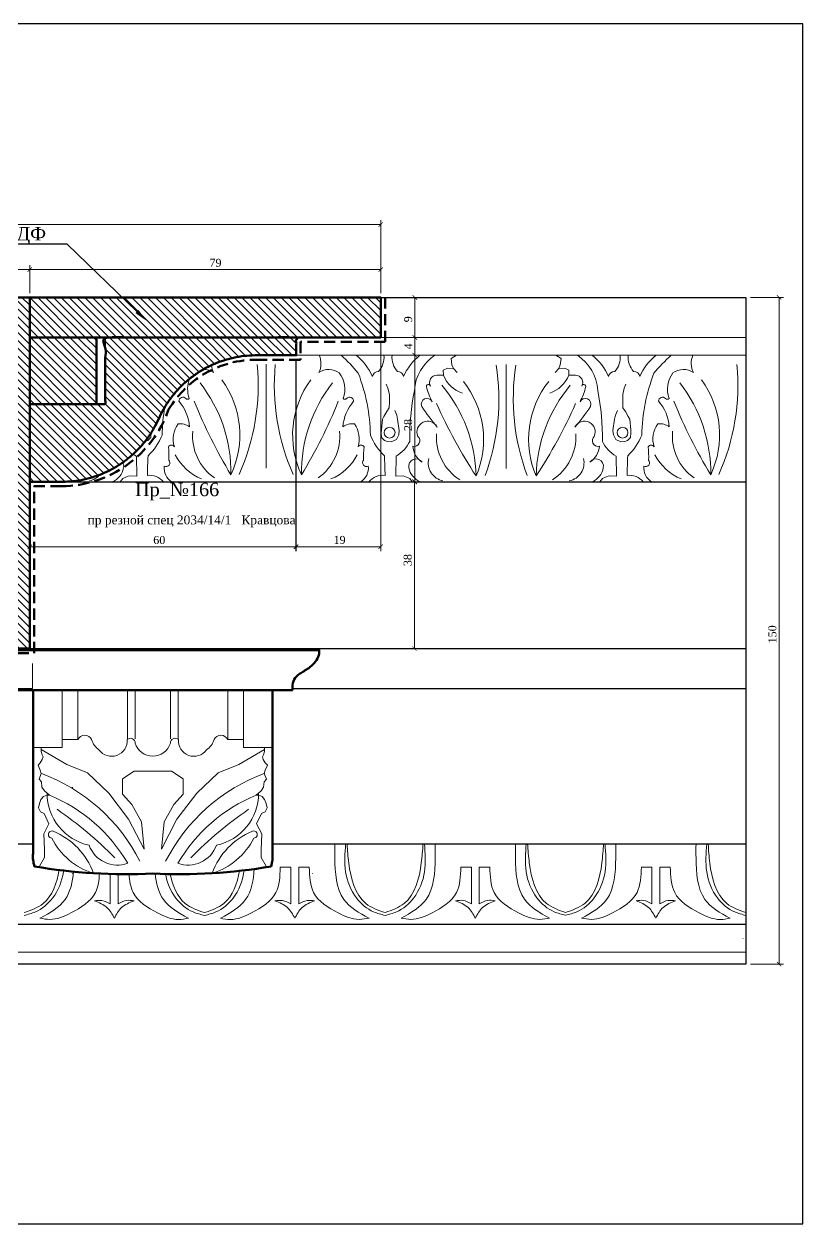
# Model space of a CAD drawing. Header units: millimetres. Extents: x 308831 to 309236, y -98733 to -98463.
# Drawn here: x 309061.1 to 309236.4, y -98733.2 to -98463.2 of the extents above; entities that cross this region are included whole.
import ezdxf
from ezdxf import colors
from ezdxf.entities.mleader import LeaderData, LeaderLine
from ezdxf.math import Vec2, Vec3

# ---------------------------------------------------------------- set-up
doc = ezdxf.new("R2010")
doc.units = ezdxf.units.MM
doc.header["$MEASUREMENT"] = 0
doc.linetypes.add('HIDDEN', pattern=[0.375, 0.25, -0.125])
doc.layers.add('Outside panel', color=7, linetype='Continuous', lineweight=18, true_color=0x7f5e57)
doc.layers.add('линия 50', color=1, linetype='Continuous', lineweight=140)
doc.layers.add('размеры в модели', color=7, linetype='Continuous')
doc.styles.add('ELECT', font='times.ttf')
doc.styles.get("Standard").update_dxf_attribs({"font": 'times.ttf'})
doc.dimstyles.new('M_1', dxfattribs={"dimtxt": 1.8, "dimasz": 1, "dimexe": 1, "dimexo": 1, "dimgap": 0.6, "dimtad": 1, "dimdec": 0, "dimdsep": 46, "dimtxsty": 'Standard', "dimblk": 'ARCHTICK', "dimcen": -5, "dimclrd": 7, "dimclre": 7, "dimclrt": 7, "dimadec": 0, "dimazin": 0, "dimtfac": 1, "dimtdec": 0, "dimtmove": 0, "dimatfit": 3, "dimfxl": 1, "dimtolj": 1, "dimtzin": 0, "dimlwd": 5, "dimlwe": 5, "dimarcsym": 0})
pattern_1 = [(135, (-343.907, -7462.3926), (-0.8838834765, -0.8838834765), [])]

# ---------------------------------------------------------------- blocks, each defined once
blk = doc.blocks.new('_ArchTick')
at = {"color": 0, "linetype": 'ByBlock', "const_width": 0.15}
blk.add_lwpolyline([(-0.5, -0.5), (0.5, 0.5)], dxfattribs=at)
blk = doc.blocks.new('*D45')
at = {"layer": 'Defpoints', "color": 0, "ltscale": 1000, "transparency": 16777216}
for p in [(309141.36, -98508.29), (308858.36, -98524.71), (309141.36, -98524.71)]:
    blk.add_point(p, dxfattribs=at)
at = {"layer": 'размеры в модели', "color": 7, "lineweight": 5, "ltscale": 1000, "transparency": 16777216}
for p, q in [((308858.36, -98523.71), (308858.36, -98507.29)), ((308858.36, -98508.29), (309141.36, -98508.29)), ((309141.36, -98523.71), (309141.36, -98507.29))]:
    blk.add_line(p, q, dxfattribs=at)
at = {"layer": 'размеры в модели', "color": 7, "lineweight": 5, "ltscale": 1000, "transparency": 16777216, "rotation": 180}
blk.add_blockref('_ArchTick', (308858.36, -98508.29), dxfattribs=at)
at = {"layer": 'размеры в модели', "color": 7, "lineweight": 5, "ltscale": 1000, "transparency": 16777216}
blk.add_blockref('_ArchTick', (309141.36, -98508.29), dxfattribs=at)
at = {"layer": 'размеры в модели', "color": 7, "ltscale": 1000, "transparency": 16777216, "insert": (308994.54, -98506.77), "char_height": 1.8, "attachment_point": 5}
blk.add_mtext('\\A1;283', dxfattribs=at)
blk = doc.blocks.new('*D44')
at = {"color": 7, "lineweight": 5, "ltscale": 1000, "transparency": 16777216}
for p, q in [((309224.58, -98524.69), (309232.04, -98524.69)), ((309231.04, -98524.69), (309231.04, -98674.7)), ((309224.58, -98674.7), (309232.04, -98674.7))]:
    blk.add_line(p, q, dxfattribs=at)
at = {"layer": 'Defpoints', "color": 0, "ltscale": 1000, "transparency": 16777216}
for p in [(309223.58, -98524.69), (309223.58, -98674.7), (309231.04, -98674.7)]:
    blk.add_point(p, dxfattribs=at)
at = {"color": 7, "lineweight": 5, "ltscale": 1000, "transparency": 16777216}
for p, rotation in [((309231.04, -98524.69), 90), ((309231.04, -98674.7), 270)]:
    blk.add_blockref('_ArchTick', p, dxfattribs=dict(at, rotation=rotation))
at = {"color": 7, "ltscale": 1000, "transparency": 16777216, "insert": (309229.52, -98600.51), "char_height": 1.8, "attachment_point": 5, "rotation": 90}
blk.add_mtext('\\A1;150', dxfattribs=at)
blk = doc.blocks.new('*D40')
at = {"layer": 'Defpoints', "color": 0, "ltscale": 1000, "transparency": 16777216}
for p in [(309122.36, -98537.7), (309062.36, -98566.18), (309122.36, -98580.82)]:
    blk.add_point(p, dxfattribs=at)
at = {"layer": 'размеры в модели', "color": 7, "lineweight": 5, "ltscale": 1000, "transparency": 16777216}
for p, q in [((309122.36, -98538.7), (309122.36, -98581.82)), ((309062.36, -98567.18), (309062.36, -98581.82)), ((309062.36, -98580.82), (309122.36, -98580.82))]:
    blk.add_line(p, q, dxfattribs=at)
at = {"layer": 'размеры в модели', "color": 7, "lineweight": 5, "ltscale": 1000, "transparency": 16777216, "rotation": 180}
blk.add_blockref('_ArchTick', (309062.36, -98580.82), dxfattribs=at)
at = {"layer": 'размеры в модели', "color": 7, "lineweight": 5, "ltscale": 1000, "transparency": 16777216}
blk.add_blockref('_ArchTick', (309122.36, -98580.82), dxfattribs=at)
at = {"layer": 'размеры в модели', "color": 7, "ltscale": 1000, "transparency": 16777216, "insert": (309091.52, -98579.3), "char_height": 1.8, "attachment_point": 5}
blk.add_mtext('\\A1;60', dxfattribs=at)
blk = doc.blocks.new('*D39')
at = {"layer": 'Defpoints', "color": 0, "ltscale": 1000, "transparency": 16777216}
for p in [(309141.36, -98533.71), (309122.25, -98537.71), (309141.36, -98580.79)]:
    blk.add_point(p, dxfattribs=at)
at = {"layer": 'размеры в модели', "color": 7, "lineweight": 5, "ltscale": 1000, "transparency": 16777216}
for p, q in [((309141.36, -98534.71), (309141.36, -98581.79)), ((309122.25, -98538.71), (309122.25, -98581.79)), ((309122.25, -98580.79), (309141.36, -98580.79))]:
    blk.add_line(p, q, dxfattribs=at)
at = {"layer": 'размеры в модели', "color": 7, "lineweight": 5, "ltscale": 1000, "transparency": 16777216, "rotation": 180}
blk.add_blockref('_ArchTick', (309122.25, -98580.79), dxfattribs=at)
at = {"layer": 'размеры в модели', "color": 7, "lineweight": 5, "ltscale": 1000, "transparency": 16777216}
blk.add_blockref('_ArchTick', (309141.36, -98580.79), dxfattribs=at)
at = {"layer": 'размеры в модели', "color": 7, "ltscale": 1000, "transparency": 16777216, "insert": (309132.09, -98579.27), "char_height": 1.8, "attachment_point": 5}
blk.add_mtext('\\A1;19', dxfattribs=at)
blk = doc.blocks.new('*D38')
at = {"layer": 'Defpoints', "color": 0, "ltscale": 1000, "transparency": 16777216}
for p in [(309062.37, -98566.19), (309148.95, -98566.19), (309062.36, -98603.71)]:
    blk.add_point(p, dxfattribs=at)
at = {"layer": 'размеры в модели', "color": 7, "lineweight": 5, "ltscale": 1000, "transparency": 16777216}
for p, q in [((309063.37, -98566.19), (309149.95, -98566.19)), ((309148.95, -98603.71), (309148.95, -98566.19)), ((309063.36, -98603.71), (309149.95, -98603.71))]:
    blk.add_line(p, q, dxfattribs=at)
for p, rotation in [((309148.95, -98566.19), 90), ((309148.95, -98603.71), 270)]:
    blk.add_blockref('_ArchTick', p, dxfattribs=dict(at, rotation=rotation))
at = {"layer": 'размеры в модели', "color": 7, "ltscale": 1000, "transparency": 16777216, "insert": (309147.44, -98583.8), "char_height": 1.8, "attachment_point": 5, "rotation": 90}
blk.add_mtext('\\A1;38', dxfattribs=at)
blk = doc.blocks.new('*D37')
at = {"layer": 'Defpoints', "color": 0, "ltscale": 1000, "transparency": 16777216}
for p in [(309122.36, -98537.7), (309149.05, -98537.7), (309062.36, -98566.18)]:
    blk.add_point(p, dxfattribs=at)
at = {"layer": 'размеры в модели', "color": 7, "lineweight": 5, "ltscale": 1000, "transparency": 16777216}
for p, q in [((309123.36, -98537.7), (309150.05, -98537.7)), ((309149.05, -98566.18), (309149.05, -98537.7)), ((309063.36, -98566.18), (309150.05, -98566.18))]:
    blk.add_line(p, q, dxfattribs=at)
for p, rotation in [((309149.05, -98537.7), 90), ((309149.05, -98566.18), 270)]:
    blk.add_blockref('_ArchTick', p, dxfattribs=dict(at, rotation=rotation))
at = {"layer": 'размеры в модели', "color": 7, "ltscale": 1000, "transparency": 16777216, "insert": (309147.54, -98553.41), "char_height": 1.8, "attachment_point": 5, "rotation": 90}
blk.add_mtext('\\A1;28', dxfattribs=at)
blk = doc.blocks.new('*D36')
at = {"layer": 'Defpoints', "color": 0, "ltscale": 1000, "transparency": 16777216}
for p in [(309122.42, -98533.71), (309149.05, -98533.71), (309122.36, -98537.7)]:
    blk.add_point(p, dxfattribs=at)
at = {"layer": 'размеры в модели', "color": 7, "lineweight": 5, "ltscale": 1000, "transparency": 16777216}
for p, q in [((309123.42, -98533.71), (309150.05, -98533.71)), ((309149.05, -98537.7), (309149.05, -98533.71)), ((309123.36, -98537.7), (309150.05, -98537.7))]:
    blk.add_line(p, q, dxfattribs=at)
for p, rotation in [((309149.05, -98533.71), 90), ((309149.05, -98537.7), 270)]:
    blk.add_blockref('_ArchTick', p, dxfattribs=dict(at, rotation=rotation))
at = {"layer": 'размеры в модели', "color": 7, "ltscale": 1000, "transparency": 16777216, "insert": (309147.55, -98535.71), "char_height": 1.8, "attachment_point": 5, "rotation": 90}
blk.add_mtext('\\A1;4', dxfattribs=at)
blk = doc.blocks.new('rgfergergeg')
at = {"color": 7, "lineweight": 5}
for points in [[(309862.67, -91076.28), (309862.67, -91099.68)], [(309916.66, -91074.3), (309905.47, -91074.3), (309904.29, -91075.03), (309904.29, -91075.03), (309904.48, -91076.45), (309904.81, -91077.32), (309904.81, -91077.32), (309905.62, -91078.17), (309904.81, -91077.32), (309903.46, -91077.18), (309903.46, -91077.18), (309903.46, -91077.18), (309902.52, -91077.67), (309902.54, -91078.78), (309902.54, -91078.78), (309901.04, -91078.81), (309901.04, -91078.81), (309901.04, -91078.81), (309901.04, -91078.81), (309901.04, -91078.81), (309901.04, -91078.81)], [(309916.66, -91074.3), (309927.86, -91074.3), (309929.03, -91075.03), (309929.03, -91075.03), (309928.85, -91076.45), (309928.52, -91077.32), (309928.52, -91077.32), (309927.71, -91078.17), (309928.52, -91077.32), (309929.87, -91077.18), (309929.87, -91077.18), (309929.87, -91077.18), (309930.8, -91077.67), (309930.78, -91078.78), (309930.78, -91078.78), (309932.29, -91078.81), (309932.29, -91078.81), (309932.29, -91078.81), (309932.29, -91078.81), (309932.29, -91078.81), (309932.29, -91078.81)], [(309916.66, -91076.4), (309916.66, -91099.8)], [(309916.66, -91076.4), (309916.66, -91099.8)], [(309970.66, -91076.28), (309970.66, -91099.68)], [(309892.07, -91087.75), (309892.25, -91088.7), (309892.25, -91088.7), (309892.63, -91091.26), (309892.49, -91092.22), (309892, -91093.23), (309892, -91093.23), (309890.83, -91093.76), (309889.94, -91093.72), (309889.32, -91093.45), (309888.63, -91092.79), (309888.56, -91091.78), (309888.6, -91091.06), (309888.84, -91088.7), (309889.16, -91088.08), (309889.81, -91086.95), (309890.36, -91086.16), (309890.39, -91084.81), (309890.42, -91083.14), (309890.06, -91081.74), (309889.7, -91080.8)], [(309941.26, -91087.75), (309941.08, -91088.7), (309941.08, -91088.7), (309940.69, -91091.26), (309940.84, -91092.22), (309941.33, -91093.23), (309941.33, -91093.23), (309942.5, -91093.76), (309943.39, -91093.72), (309944.01, -91093.45), (309944.7, -91092.79), (309944.77, -91091.78), (309944.73, -91091.06), (309944.49, -91088.7), (309944.16, -91088.08), (309943.51, -91086.95), (309942.97, -91086.16), (309942.94, -91084.81), (309942.91, -91083.14), (309943.27, -91081.74), (309943.62, -91080.8)], [(309892.07, -91087.75), (309891.6, -91086.75), (309891.6, -91086.75)], [(309941.26, -91087.75), (309941.73, -91086.75), (309941.73, -91086.75)], [(309835.38, -91093.72), (309835.41, -91093.72), (309836.03, -91093.45), (309836.71, -91092.79), (309836.79, -91091.78), (309836.79, -91091.75)], [(309833.46, -91097.02), (309833.51, -91101.49), (309831.85, -91101.46), (309831.08, -91101.7), (309830.37, -91102.07), (309830.37, -91102.07), (309829.79, -91102.77)], [(309891.89, -91097.02), (309891.84, -91101.49), (309893.5, -91101.46), (309894.27, -91101.7), (309894.98, -91102.07), (309894.98, -91102.07), (309895.55, -91102.77)], [(309941.44, -91097.02), (309941.49, -91101.49), (309939.83, -91101.46), (309939.06, -91101.7), (309938.35, -91102.07), (309938.35, -91102.07), (309937.77, -91102.77)]]:
    blk.add_lwpolyline(points, dxfattribs=at)
for points in [[(309883.91, -91102.77, 0.295977), (309885.63, -91099.24, -0.85349), (309884.6, -91097.9, -0.04765), (309884.69, -91094.9, 0.604015), (309883.35, -91094.93, 0.234615), (309882.52, -91089.73, 0.176123), (309879.93, -91090.39, -0.161658), (309882.34, -91084.66, 0.687115), (309880.76, -91084.03, -0.423792), (309879.98, -91084.05, 0.25833), (309879.12, -91078.28, 0.330258), (309874.52, -91078.22, 0.212342), (309874.62, -91074.3)], [(309885.79, -91102.77, -0.253877), (309889.42, -91101.34, 0.008285), (309889.28, -91096.9, -0.106985), (309886.11, -91092.26, 0.086812), (309883.4, -91078.35, 0.032271), (309879.54, -91074.3)], [(309882.9, -91074.3, -0.122727), (309886.58, -91079.12, -0.400539), (309887.96, -91077.97, 0.212383), (309889.17, -91074.3, 1.135592)], [(309897.27, -91074.3, 0.122727), (309893.58, -91079.12, 0.400539), (309892.21, -91077.97, -0.212383), (309891, -91074.3, -1.135592)], [(309893.91, -91074.3), (309893.91, -91074.3), (309893.91, -91074.3), (309900.62, -91074.3, 0.231238), (309896.01, -91082.2, 0.048337), (309894.98, -91093.68, -0.152967), (309891.89, -91097.02)], [(309939.42, -91074.3), (309939.42, -91074.3), (309939.42, -91074.3), (309932.71, -91074.3, -0.231238), (309937.32, -91082.2, -0.048337), (309938.35, -91093.68, 0.152967), (309941.44, -91097.02)], [(309936.06, -91074.3, -0.122727), (309939.75, -91079.12, -0.400539), (309941.12, -91077.97, 0.212383), (309942.33, -91074.3, 1.135592)], [(309947.54, -91102.77, 0.253877), (309943.91, -91101.34, -0.008285), (309944.05, -91096.9, 0.106985), (309947.22, -91092.26, -0.086812), (309949.93, -91078.35, -0.032271), (309953.79, -91074.3)], [(309950.43, -91074.3, 0.122727), (309946.75, -91079.12, 0.400539), (309945.37, -91077.97, -0.212383), (309944.16, -91074.3, -1.135592)], [(309949.42, -91102.77, -0.295977), (309947.7, -91099.24, 0.85349), (309948.73, -91097.9, 0.04765), (309948.63, -91094.9, -0.604015), (309949.98, -91094.93, -0.234615), (309950.81, -91089.73, -0.176123), (309953.4, -91090.39, 0.161658), (309950.99, -91084.66, -0.687115), (309952.56, -91084.03, 0.423792), (309953.35, -91084.05, -0.25833), (309954.21, -91078.28, -0.330258), (309958.81, -91078.22, -0.212342), (309958.71, -91074.3)], [(309848.51, -91077.49, -0.161249), (309850.83, -91078.22, -0.09142), (309850.37, -91076.53, -0.09142)], [(309860.64, -91076.42, -0.129172), (309856.58, -91101.13, -1.865674)], [(309864.71, -91076.42, 0.129172), (309868.77, -91101.13, 1.865674)], [(309901.04, -91078.81, 0.568277), (309899.61, -91081.27, 1.030751), (309898.74, -91081.33, 0.070617), (309900.02, -91084.75, 0.971707), (309897.67, -91085.81, 0.028795), (309901.16, -91090.46, 0.981949), (309896.82, -91092.55, -0.780909), (309895.68, -91094.77, 0.24132), (309897.8, -91098.36, 0.819581), (309894.79, -91099.64, 0.25705), (309897.33, -91102.77, 0.25705)], [(309902.54, -91078.78, 0.209249), (309906.82, -91082.86, 106.953154)], [(309911.92, -91101.39, 0.129404), (309914.45, -91076.55, 4.036301)], [(309921.41, -91101.39, -0.129404), (309918.87, -91076.55, -4.036301)], [(309930.78, -91078.78, -0.209249), (309926.51, -91082.86, -106.953154)], [(309932.29, -91078.81, -0.568277), (309933.72, -91081.27, -1.030751), (309934.59, -91081.33, -0.070617), (309933.31, -91084.75, -0.971707), (309935.66, -91085.81, -0.028795), (309932.17, -91090.46, -0.981949), (309936.51, -91092.55, 0.780909), (309937.65, -91094.77, -0.24132), (309935.52, -91098.36, -0.819581), (309938.54, -91099.64, -0.25705), (309936, -91102.77, -0.25705)], [(309968.62, -91076.42, -0.129172), (309964.56, -91101.13, -1.865674)], [(309841.44, -91102.77, -0.295977), (309839.72, -91099.24, 0.85349), (309840.75, -91097.9, 0.04765), (309840.65, -91094.9, -0.604015), (309842, -91094.93, -0.234615), (309842.82, -91089.73, -0.176123), (309845.42, -91090.39, 0.161658), (309843.01, -91084.66, -0.687115), (309844.58, -91084.03, 0.423792), (309845.36, -91084.05, -0.194273), (309845.48, -91079.55, -0.194273)], [(309854.74, -91101.2, 0.172066), (309847.78, -91080.54, 61.712507)], [(309852.66, -91079.86, -0.275567), (309854.74, -91101.2, -1.530656)], [(309872.69, -91079.86, 0.275567), (309870.61, -91101.2, 1.530656)], [(309870.61, -91101.2, -0.172066), (309877.57, -91080.54, -61.712507)], [(309909.91, -91101.47, 0.172066), (309902.21, -91081.06, 61.712507)], [(309907.06, -91080.21, -0.275567), (309909.91, -91101.47, -1.530656)], [(309926.27, -91080.21, 0.275567), (309923.42, -91101.47, 1.530656)], [(309923.42, -91101.47, -0.172066), (309931.12, -91081.06, -61.712507)], [(309962.72, -91101.2, 0.172066), (309955.76, -91080.54, 61.712507)], [(309960.64, -91079.86, -0.275567), (309962.72, -91101.2, -1.530656)], [(309839.56, -91102.77, 0.253877), (309835.93, -91101.34, -0.008285), (309836.07, -91096.9, 0.106985), (309839.24, -91092.26, -0.038327), (309839.84, -91086, -0.038327)], [(309846.46, -91084.61, 0.042062), (309854.74, -91101.2, 2.127951)], [(309878.89, -91084.61, -0.042062), (309870.61, -91101.2, -2.127951)], [(309901.03, -91085.19, 0.042062), (309909.91, -91101.47, 2.127951)], [(309932.3, -91085.19, -0.042062), (309923.42, -91101.47, -2.127951)], [(309954.44, -91084.61, 0.042062), (309962.72, -91101.2, 2.127951)], [(309851.02, -91101.92, -0.269459), (309846.15, -91091.42, 1.170125)], [(309874.33, -91101.92, 0.269459), (309879.19, -91091.42, -1.170125)], [(309906.22, -91102.32, -0.269459), (309900.98, -91092, 1.170125)], [(309927.11, -91102.32, 0.269459), (309932.35, -91092, -1.170125)], [(309959, -91101.92, -0.269459), (309954.14, -91091.42, 1.170125)], [(309832.73, -91096.55, 0.028586), (309833.46, -91097.02)], [(309842.18, -91096.68, 0.174438), (309848.12, -91102.14, 0.192267)], [(309883.17, -91096.68, -0.174438), (309877.23, -91102.14, -0.192267)], [(309902.45, -91102.56, -0.425605), (309899.24, -91097.55, -7.869159)], [(309930.88, -91102.56, 0.425605), (309934.09, -91097.55, 7.869159)], [(309950.16, -91096.68, 0.174438), (309956.1, -91102.14, 0.192267)], [(309830.36, -91098.44, -0.187952), (309830.56, -91099.64, -0.25705), (309828.01, -91102.77)], [(309822.9, -91102.56, 0.170646), (309825.25, -91101.17, 0.170646)]]:
    blk.add_lwpolyline(points, format="xyb", dxfattribs=at)
for centre in [(309890.45, -91091.72), (309942.88, -91091.72)]:
    blk.add_circle(centre, 1.22, dxfattribs=at)
blk = doc.blocks.new('*D34')
at = {"layer": 'Defpoints', "color": 0, "ltscale": 1000, "transparency": 16777216}
for p in [(309141.36, -98524.71), (309141.36, -98533.71), (309149.06, -98533.71)]:
    blk.add_point(p, dxfattribs=at)
at = {"layer": 'размеры в модели', "color": 7, "lineweight": 5, "ltscale": 1000, "transparency": 16777216}
for p, q in [((309142.36, -98524.71), (309150.06, -98524.71)), ((309149.06, -98524.71), (309149.06, -98533.71)), ((309142.36, -98533.71), (309150.06, -98533.71))]:
    blk.add_line(p, q, dxfattribs=at)
for p, rotation in [((309149.06, -98524.71), 90), ((309149.06, -98533.71), 270)]:
    blk.add_blockref('_ArchTick', p, dxfattribs=dict(at, rotation=rotation))
at = {"layer": 'размеры в модели', "color": 7, "ltscale": 1000, "transparency": 16777216, "insert": (309147.54, -98529.62), "char_height": 1.8, "attachment_point": 5, "rotation": 90}
blk.add_mtext('\\A1;9', dxfattribs=at)
blk = doc.blocks.new('*D33')
at = {"layer": 'Defpoints', "color": 0, "ltscale": 1000, "transparency": 16777216}
for p in [(309141.36, -98518.44), (309062.36, -98524.71), (309141.36, -98524.71)]:
    blk.add_point(p, dxfattribs=at)
at = {"layer": 'размеры в модели', "color": 7, "lineweight": 5, "ltscale": 1000, "transparency": 16777216}
for p, q in [((309062.36, -98523.71), (309062.36, -98517.44)), ((309141.36, -98523.71), (309141.36, -98517.44)), ((309062.36, -98518.44), (309141.36, -98518.44))]:
    blk.add_line(p, q, dxfattribs=at)
at = {"layer": 'размеры в модели', "color": 7, "lineweight": 5, "ltscale": 1000, "transparency": 16777216, "rotation": 180}
blk.add_blockref('_ArchTick', (309062.36, -98518.44), dxfattribs=at)
at = {"layer": 'размеры в модели', "color": 7, "lineweight": 5, "ltscale": 1000, "transparency": 16777216}
blk.add_blockref('_ArchTick', (309141.36, -98518.44), dxfattribs=at)
at = {"layer": 'размеры в модели', "color": 7, "ltscale": 1000, "transparency": 16777216, "insert": (309104.16, -98516.93), "char_height": 1.8, "attachment_point": 5}
blk.add_mtext('\\A1;79', dxfattribs=at)
blk = doc.blocks.new('*D32')
at = {"layer": 'Defpoints', "color": 0, "ltscale": 1000, "transparency": 16777216}
for p in [(309062.36, -98518.44), (309053.36, -98524.71), (309062.36, -98524.71)]:
    blk.add_point(p, dxfattribs=at)
at = {"layer": 'размеры в модели', "color": 7, "lineweight": 5, "ltscale": 1000, "transparency": 16777216}
for p, q in [((309053.36, -98523.71), (309053.36, -98517.44)), ((309062.36, -98523.71), (309062.36, -98517.44)), ((309053.36, -98518.44), (309062.36, -98518.44))]:
    blk.add_line(p, q, dxfattribs=at)
at = {"layer": 'размеры в модели', "color": 7, "lineweight": 5, "ltscale": 1000, "transparency": 16777216, "rotation": 180}
blk.add_blockref('_ArchTick', (309053.36, -98518.44), dxfattribs=at)
at = {"layer": 'размеры в модели', "color": 7, "lineweight": 5, "ltscale": 1000, "transparency": 16777216}
blk.add_blockref('_ArchTick', (309062.36, -98518.44), dxfattribs=at)
at = {"layer": 'размеры в модели', "color": 7, "ltscale": 1000, "transparency": 16777216, "insert": (309058.49, -98516.93), "char_height": 1.8, "attachment_point": 5}
blk.add_mtext('\\A1;9', dxfattribs=at)
blk = doc.blocks.new('Console corniche')
at = {"color": 0, "linetype": 'ByBlock', "lineweight": 50}
blk.add_line((26.94, -9), (-26.94, -9), dxfattribs=at)
at = {"lineweight": 50}
blk.add_lwpolyline([(-26.94, -9), (-31.41, -9), (-31.41, -8.31, 0.258776), (-33.03, -5.38, -0.007185), (-35.09, -4.06, -0.143529), (-37.22, -1.52, -0.133108), (-37.45, 0), (37.45, 0, -0.133108), (37.22, -1.52, -0.143529), (35.09, -4.06, -0.007185), (33.03, -5.38, 0.258776), (31.41, -8.31), (31.41, -9), (26.94, -9)], format="xyb", dxfattribs=at)
at = {"color": 0, "linetype": 'ByBlock', "lineweight": 9}
for points in [[(-31.41, -9), (-26.94, -9)], [(-20.39, -20.15), (-20.39, -9)], [(-16.86, -20.15), (-16.86, -9)], [(-5.73, -20.13), (-5.73, -9)], [(-3.95, -19.95), (-3.95, -9)], [(3.95, -19.95), (3.95, -9)], [(5.73, -20.13), (5.73, -9)], [(16.86, -20.15), (16.86, -9)], [(20.39, -20.15), (20.39, -9)], [(26.94, -45.77), (26.94, -9)], [(26.94, -9), (31.41, -9)], [(-20.39, -21.93), (-20.39, -20.15), (-16.86, -20.15)], [(20.39, -21.93), (20.39, -20.15), (16.86, -20.15)], [(-26.94, -21.93), (-20.39, -21.93)], [(-25.5, -48.64), (-24.4, -46.65), (-24.4, -44.86), (-24.52, -41.35), (-24.52, -41.35), (-23.37, -39.1), (-24.47, -36.81), (-25.27, -36.41), (-25.73, -35.48), (-25.53, -34.55), (-25.18, -33.6), (-24.58, -32.95), (-23.85, -32.67), (-23.26, -32.67), (-24.37, -31.71), (-24.94, -30.86), (-25.08, -29.66), (-25.57, -29.09), (-25.09, -27.77), (-25.33, -27), (-25.79, -25.9), (-25.33, -25.4), (-24.87, -24.66), (-24.69, -24.06), (-24.9, -23.59), (-25.11, -22.85), (-25.11, -21.93)], [(-1.96, -44.8), (-5.44, -38.03), (-9.92, -32.17), (-14.72, -27.62), (-19.36, -25.75), (-25.11, -22.39)], [(1.96, -44.8), (5.44, -38.03), (9.92, -32.17), (14.72, -27.62), (19.36, -25.75), (25.11, -22.39)], [(26.94, -21.93), (20.39, -21.93)], [(25.5, -48.64), (24.4, -46.65), (24.4, -44.86), (24.52, -41.35), (24.52, -41.35), (23.37, -39.1), (24.47, -36.81), (25.27, -36.41), (25.73, -35.48), (25.53, -34.55), (25.18, -33.6), (24.58, -32.95), (23.85, -32.67), (23.26, -32.67), (24.37, -31.71), (24.94, -30.86), (25.08, -29.66), (25.57, -29.09), (25.09, -27.77), (25.33, -27), (25.79, -25.9), (25.33, -25.4), (24.87, -24.66), (24.69, -24.06), (24.9, -23.59), (25.11, -22.85), (25.11, -21.93)], [(-4.73, -34.78), (-6.81, -32.45), (-6.81, -28.95), (-4.21, -27.27), (-1.36, -27.27), (0, -27.27)], [(4.73, -34.78), (6.81, -32.45), (6.81, -28.95), (4.21, -27.27), (1.36, -27.27), (0, -27.27)], [(-4.73, -34.78), (-2.53, -38.67), (-1.96, -44.8)], [(4.73, -34.78), (2.53, -38.67), (1.96, -44.8)]]:
    blk.add_lwpolyline(points, dxfattribs=at)
at = {"color": 0, "linetype": 'ByBlock', "lineweight": 50}
blk.add_lwpolyline([(26.94, -9), (26.94, -45.77, -0.103867), (26.63, -48.69, -0.054051), (0, -50.28, -0.054051), (-26.63, -48.69, -0.103867), (-26.94, -45.77), (-26.94, -9)], format="xyb", dxfattribs=at)
at = {"color": 0, "linetype": 'ByBlock', "lineweight": 9}
for points in [[(-16.86, -20.15, -0.640451), (-13.79, -20.15, 0.158981), (-12.11, -22.47, 0.749373), (-5.75, -20.15, -2.96065)], [(-5.75, -20.15, -0.678471), (-3.95, -20.96, 0.336262), (0, -23.86, 0.336262)], [(5.75, -20.15, 0.678471), (3.95, -20.96, -0.336262), (0, -23.86, -0.336262)], [(16.86, -20.15, 0.640451), (13.79, -20.15, -0.158981), (12.11, -22.47, -0.749373), (5.75, -20.15, 2.96065)], [(-2.89, -47.54, 0.189428), (-25.21, -27.73, -5.631705)], [(2.89, -47.54, -0.189428), (25.21, -27.73, 5.631705)], [(-23.81, -32.19, 0.353096), (-14.32, -43.93, 0.416298), (-5.65, -47.97, -0.942793)], [(23.81, -32.19, -0.353096), (14.32, -43.93, -0.416298), (5.65, -47.97, 0.942793)], [(-5.65, -47.97, 0.165357), (-23.26, -32.67, -12.400306)], [(5.65, -47.97, -0.165357), (23.26, -32.67, 12.400306)], [(-21.56, -35.84, -0.048785), (-8.57, -46.74, 1.064339)], [(21.56, -35.84, 0.048785), (8.57, -46.74, -1.064339)], [(-22.74, -42.3, 0.208719), (-13.36, -50.21, 0.210576), (-22.41, -40.77, 1.20264), (-22.74, -42.3, -0.372965)], [(22.74, -42.3, -0.208719), (13.36, -50.21, -0.210576), (22.41, -40.77, -1.20264), (22.74, -42.3, 0.372965)]]:
    blk.add_lwpolyline(points, format="xyb", dxfattribs=at)

msp = doc.modelspace()

# ---------------------------------------------------------------- hatches: boundary and pattern name
at = {"layer": 'Outside panel', "ltscale": 1000}
h = msp.add_hatch(dxfattribs=at)
h.set_pattern_fill('ANSI31', color=5, scale=10, angle=90)
h.set_pattern_definition(pattern_1)
h.paths.add_polyline_path([(309062.36, -98524.71), (309053.36, -98524.71), (309053.36, -98603.71), (309062.36, -98603.71)])
h = msp.add_hatch(dxfattribs=at)
h.set_pattern_fill('ANSI31', color=5, scale=10, angle=90)
h.set_pattern_definition(pattern_1)
h.paths.add_polyline_path([(309062.36, -98524.71), (309062.36, -98533.71), (309141.36, -98533.71), (309141.36, -98524.71)])
h = msp.add_hatch(dxfattribs=at)
h.set_pattern_fill('ANSI31', color=5, scale=10, angle=90)
h.set_pattern_definition(pattern_1)
h.paths.add_polyline_path([(309077.36, -98533.71), (309062.36, -98533.71), (309062.36, -98548.71), (309077.36, -98548.71)])
h = msp.add_hatch(dxfattribs=at)
h.set_pattern_fill('ANSI31', color=256, scale=10, angle=90)
h.set_pattern_definition([(135, (10090.3145, -4290.0147), (-0.8838834765, -0.8838834765), [])])
edge = h.paths.add_edge_path()
edge.add_spline(control_points=[(309091.43, -98551.95), (309097.78, -98537.73), (309113.36, -98537.72)], knot_values=[5, 5, 5, 6.150608, 6.150608, 6.150608], weights=[1, 0.839027, 1], degree=2, periodic=0)
edge.add_spline(control_points=[(309113.36, -98537.72), (309117.86, -98537.71), (309122.36, -98537.71)], knot_values=[4, 4, 4, 5, 5, 5], weights=[1, 1, 1], degree=2, periodic=0)
edge.add_spline(control_points=[(309122.36, -98537.71), (309122.36, -98535.71), (309122.36, -98533.71)], knot_values=[3, 3, 3, 4, 4, 4], weights=[1, 1, 1], degree=2, periodic=0)
edge.add_spline(control_points=[(309122.36, -98533.71), (309100.86, -98533.71), (309079.36, -98533.71), (309079.36, -98533.71), (309079.36, -98533.71)], knot_values=[1.999999, 1.999999, 1.999999, 2.499999, 2.499999, 3, 3, 3], weights=[1, 1, 1, 1, 1], degree=2, periodic=0)
edge.add_spline(control_points=[(309079.36, -98533.75), (309079.36, -98533.8), (309079.36, -98533.86)], knot_values=[1.990569, 1.990569, 1.990569, 1.997642, 1.997642, 1.997642], weights=[1, 1, 1], degree=2, periodic=0)
edge.add_spline(control_points=[(309079.36, -98533.86), (309079.36, -98534.02), (309079.36, -98534.18)], knot_values=[1.969138, 1.969138, 1.969138, 1.990569, 1.990569, 1.990569], weights=[1, 1, 1], degree=2, periodic=0)
edge.add_spline(control_points=[(309079.36, -98534.18), (309079.36, -98534.23), (309079.36, -98534.28)], knot_values=[1.962278, 1.962278, 1.962278, 1.969138, 1.969138, 1.969138], weights=[1, 1, 1], degree=2, periodic=0)
edge.add_spline(control_points=[(309079.36, -98534.28), (309079.36, -98534.9), (309079.36, -98535.52)], knot_values=[1.879902, 1.879902, 1.879902, 1.962278, 1.962278, 1.962278], weights=[1, 1, 1], degree=2, periodic=0)
edge.add_spline(control_points=[(309079.36, -98535.52), (309079.36, -98535.87), (309079.36, -98536.22)], knot_values=[1.833027, 1.833027, 1.833027, 1.879902, 1.879902, 1.879902], weights=[1, 1, 1], degree=2, periodic=0)
edge.add_spline(control_points=[(309079.36, -98536.22), (309079.36, -98537.59), (309079.36, -98538.95)], knot_values=[1.650888, 1.650888, 1.650888, 1.833027, 1.833027, 1.833027], weights=[1, 1, 1], degree=2, periodic=0)
edge.add_spline(control_points=[(309079.36, -98538.95), (309079.36, -98542.35), (309079.36, -98545.74)], knot_values=[1.198223, 1.198223, 1.198223, 1.650888, 1.650888, 1.650888], weights=[1, 1, 1], degree=2, periodic=0)
edge.add_spline(control_points=[(309079.36, -98545.74), (309079.36, -98547.23), (309079.36, -98548.71)], knot_values=[1, 1, 1, 1.198223, 1.198223, 1.198223], weights=[1, 1, 1], degree=2, periodic=0)
edge.add_spline(control_points=[(309079.36, -98548.71), (309070.86, -98548.71), (309062.36, -98548.71)], knot_values=[0, 0, 0, 1, 1, 1], weights=[1, 1, 1], degree=2, periodic=0)
edge.add_spline(control_points=[(309062.36, -98548.71), (309062.36, -98557.45), (309062.36, -98566.19)], knot_values=[8.302525, 8.302525, 8.302525, 9.302525, 9.302525, 9.302525], weights=[1, 1, 1], degree=2, periodic=0)
edge.add_spline(control_points=[(309062.36, -98566.19), (309065.93, -98566.19), (309069.51, -98566.19)], knot_values=[7.302525, 7.302525, 7.302525, 8.302525, 8.302525, 8.302525], weights=[1, 1, 1], degree=2, periodic=0)
edge.add_spline(control_points=[(309069.51, -98566.19), (309085.1, -98566.19), (309091.43, -98551.95)], knot_values=[6.150608, 6.150608, 6.150608, 7.302525, 7.302525, 7.302525], weights=[1, 0.838671, 1], degree=2, periodic=0)

# ---------------------------------------------------------------- linework, layer by layer
at = {"linetype": 'Continuous', "lineweight": 30, "extrusion": (1.65417e-17, 1.00208e-30, -1)}
msp.add_line((309079.36, -98533.71), (309079.36, -98548.71), dxfattribs=at)
at = {"linetype": 'Continuous', "lineweight": 5, "extrusion": (0, 1, 0)}
for p, q in [((309141.23, -98533.71), (309223.58, -98533.71)), ((309122.25, -98537.7), (309223.58, -98537.7)), ((309052.49, -98603.7), (309061.46, -98603.7)), ((309063, -98607.76), (309063, -98607.06)), ((309063, -98609.08), (309063, -98607.76)), ((309063, -98612.01), (309063, -98609.08)), ((309063, -98612.7), (309063, -98612.01)), ((309063, -98612.7), (309046.45, -98612.7)), ((309072, -98634.93), (309072, -98635.08)), ((309072, -98654.24), (309072, -98654.29)), ((309126, -98654.29), (309126, -98654.24)), ((309222.9, -98668.98), (309222.92, -98668.98)), ((308899.48, -98672.01), (309223.58, -98672.01)), ((309072.5, -98672), (309052.11, -98672)), ((309119.33, -98672), (309098.94, -98672)), ((309166.16, -98672), (309145.77, -98672)), ((309212.99, -98672), (309192.6, -98672))]:
    msp.add_line(p, q, dxfattribs=at)
at = {"color": 7, "extrusion": (0, 1, 0)}
for p, q in [((309062.36, -98566.18), (309223.58, -98566.18)), ((309061.46, -98603.7), (309223.58, -98603.7)), ((309121.47, -98612.7), (309223.58, -98612.7)), ((308908.49, -98665.69), (309223.58, -98665.69))]:
    msp.add_line(p, q, dxfattribs=at)
at = {"color": 7}
for p, q in [((308983.41, -98647.67), (309063.11, -98647.68)), ((309117.02, -98647.67), (309223.64, -98647.68))]:
    msp.add_line(p, q, dxfattribs=at)
at = {"lineweight": 5}
for p, q in [((309080.5, -98654.4), (309080.5, -98661.13)), ((309082.27, -98654.43), (309082.27, -98661.13)), ((309121.13, -98652.93), (309118.75, -98652.93)), ((309121.13, -98652.93), (309121.13, -98661.14)), ((309122.9, -98652.93), (309122.9, -98661.14)), ((309122.9, -98652.93), (309125.28, -98652.93)), ((309161.77, -98652.91), (309159.39, -98652.91)), ((309161.77, -98652.91), (309161.78, -98661.12)), ((309163.54, -98652.91), (309165.92, -98652.91)), ((309163.54, -98652.91), (309163.54, -98661.12)), ((309202.41, -98652.92), (309200.03, -98652.92)), ((309202.41, -98652.92), (309202.4, -98661.13)), ((309204.18, -98652.92), (309204.17, -98661.13)), ((309204.18, -98652.92), (309206.55, -98652.92))]:
    msp.add_line(p, q, dxfattribs=at)
at = {"color": 6, "ltscale": 1000}
msp.add_lwpolyline([(308831.41, -98733.18), (309236.41, -98733.18), (309236.41, -98463.18), (308831.41, -98463.18)], close=True, dxfattribs=at)
at = {"lineweight": 5}
msp.add_lwpolyline([(309224.55, -98536.69), (309224.55, -98536.69)], close=True, dxfattribs=at)
at = {"color": 7}
msp.add_polyline3d([(309130.49, -98524.69, 0), (309223.58, -98524.69, 0), (309223.58, -98674.7, 0), (308895.68, -98674.7, 0)], dxfattribs=at)
at = {"lineweight": 5}
for points, knots in [([(309138.68, -98664.37), (309136.53, -98663.17), (309131.47, -98660.33), (309131.01, -98652.9), (309131.04, -98648.72), (309131.04, -98647.68)], [0, 0, 0, 0, 8.597972, 20.277999, 24.145887, 24.145887, 24.145887, 24.145887]), ([(309133.46, -98647.68), (309133.3, -98649.78), (309132.99, -98654.01), (309135.21, -98659.73), (309138.97, -98662.9), (309141.46, -98663.52), (309142.33, -98663.74)], [0, 0, 0, 0, 7.676668, 15.479149, 21.584953, 24.866023, 24.866023, 24.866023, 24.866023]), ([(309133.79, -98647.68), (309133.88, -98649.09), (309134.19, -98653.72), (309135.99, -98660.89), (309140.77, -98662.57), (309142.33, -98663.11)], [0, 0, 0, 0, 5.265994, 17.380682, 23.232178, 23.232178, 23.232178, 23.232178]), ([(309151.21, -98647.67), (309151.36, -98649.77), (309151.68, -98654), (309149.47, -98659.73), (309145.71, -98662.9), (309143.22, -98663.52), (309142.35, -98663.74)], [0, 0, 0, 0, 7.676668, 15.479149, 21.584953, 24.866023, 24.866023, 24.866023, 24.866023]), ([(309150.88, -98647.67), (309150.78, -98649.08), (309150.48, -98653.71), (309148.68, -98660.88), (309143.91, -98662.56), (309142.35, -98663.11)], [0, 0, 0, 0, 5.265994, 17.380682, 23.232178, 23.232178, 23.232178, 23.232178]), ([(309146, -98664.37), (309148.15, -98663.16), (309153.21, -98660.32), (309153.66, -98652.89), (309153.63, -98648.71), (309153.62, -98647.67)], [0, 0, 0, 0, 8.597972, 20.277999, 24.145887, 24.145887, 24.145887, 24.145887]), ([(309179.32, -98664.36), (309177.17, -98663.15), (309172.11, -98660.31), (309171.66, -98652.88), (309171.68, -98648.71), (309171.69, -98647.67)], [0, 0, 0, 0, 8.597972, 20.277999, 24.145887, 24.145887, 24.145887, 24.145887]), ([(309174.1, -98647.67), (309173.95, -98649.76), (309173.63, -98653.99), (309175.85, -98659.72), (309179.61, -98662.88), (309182.1, -98663.5), (309182.97, -98663.72)], [0, 0, 0, 0, 7.676668, 15.479149, 21.584953, 24.866023, 24.866023, 24.866023, 24.866023]), ([(309174.43, -98647.67), (309174.53, -98649.07), (309174.83, -98653.7), (309176.64, -98660.87), (309181.42, -98662.55), (309182.97, -98663.1)], [0, 0, 0, 0, 5.265994, 17.380682, 23.232178, 23.232178, 23.232178, 23.232178]), ([(309069, -98653.52), (309068.48, -98656.44), (309066.92, -98661.07), (309062.63, -98662.58), (309061.08, -98663.12)], [7.102668, 7.102668, 7.102668, 7.102668, 17.380682, 23.232178, 23.232178, 23.232178, 23.232178]), ([(309069.98, -98653.64), (309069.97, -98653.75), (309069.66, -98655.95), (309068.2, -98659.74), (309064.44, -98662.91), (309061.95, -98663.53), (309061.08, -98663.75)], [7.299586, 7.299586, 7.299586, 7.299586, 7.676668, 15.479149, 21.584953, 24.866023, 24.866023, 24.866023, 24.866023]), ([(309078.06, -98654.3), (309077.98, -98655.84), (309077.48, -98659.74), (309072.35, -98663.02), (309067.81, -98664.97), (309065.41, -98664.51), (309064.67, -98664.37)], [1.606392, 1.606392, 1.606392, 1.606392, 7.039282, 15.832395, 21.946567, 24.672399, 24.672399, 24.672399, 24.672399]), ([(309064.73, -98664.38), (309066.88, -98663.17), (309071.04, -98660.83), (309072.03, -98656.19), (309072.23, -98653.88)], [0, 0, 0, 0, 8.597972, 16.698076, 16.698076, 16.698076, 16.698076]), ([(309084.71, -98654.44), (309084.8, -98655.93), (309085.33, -98659.76), (309090.42, -98663.02), (309094.96, -98664.97), (309097.35, -98664.52), (309098.09, -98664.37)], [1.439874, 1.439874, 1.439874, 1.439874, 5.742977, 12.916812, 17.905041, 20.128902, 20.128902, 20.128902, 20.128902]), ([(309098.03, -98664.39), (309095.89, -98663.18), (309091.85, -98660.91), (309090.8, -98656.48), (309090.58, -98654.33)], [0, 0, 0, 0, 7.014629, 13.201266, 13.201266, 13.201266, 13.201266]), ([(309092.89, -98654.34), (309093.25, -98656.31), (309094.67, -98659.83), (309098.33, -98662.91), (309100.82, -98663.54), (309101.69, -98663.75)], [6.653832, 6.653832, 6.653832, 6.653832, 12.628617, 17.610019, 20.28687, 20.28687, 20.28687, 20.28687]), ([(309093.93, -98654.34), (309094.48, -98656.99), (309096.1, -98661.16), (309100.13, -98662.58), (309101.69, -98663.13)], [6.577379, 6.577379, 6.577379, 6.577379, 14.179977, 18.953903, 18.953903, 18.953903, 18.953903]), ([(309110.62, -98653.57), (309110.61, -98653.7), (309110.3, -98655.93), (309108.83, -98659.74), (309105.07, -98662.91), (309102.58, -98663.54), (309101.71, -98663.75)], [7.196134, 7.196134, 7.196134, 7.196134, 7.676668, 15.479149, 21.584953, 24.866023, 24.866023, 24.866023, 24.866023]), ([(309109.6, -98653.67), (309109.08, -98656.55), (309107.51, -98661.09), (309103.26, -98662.58), (309101.71, -98663.13)], [7.270064, 7.270064, 7.270064, 7.270064, 17.380682, 23.232178, 23.232178, 23.232178, 23.232178]), ([(309118.75, -98652.93), (309118.68, -98654.95), (309118.52, -98659.49), (309112.98, -98663.02), (309108.44, -98664.98), (309106.04, -98664.52), (309105.3, -98664.38)], [0, 0, 0, 0, 7.039282, 15.832395, 21.946567, 24.672399, 24.672399, 24.672399, 24.672399]), ([(309105.36, -98664.39), (309107.51, -98663.18), (309111.85, -98660.74), (309112.74, -98655.8), (309112.9, -98653.3)], [0, 0, 0, 0, 8.597972, 17.393396, 17.393396, 17.393396, 17.393396]), ([(309125.28, -98652.93), (309125.35, -98654.95), (309125.52, -98659.48), (309131.06, -98663.02), (309135.6, -98664.96), (309138, -98664.5), (309138.74, -98664.36)], [0, 0, 0, 0, 7.039282, 15.832395, 21.946567, 24.672399, 24.672399, 24.672399, 24.672399]), ([(309159.39, -98652.91), (309159.32, -98654.93), (309159.16, -98659.47), (309153.62, -98663.01), (309149.08, -98664.96), (309146.68, -98664.5), (309145.94, -98664.36)], [0, 0, 0, 0, 7.039282, 15.832395, 21.946567, 24.672399, 24.672399, 24.672399, 24.672399]), ([(309165.92, -98652.91), (309165.99, -98654.93), (309166.16, -98659.47), (309171.7, -98663), (309176.24, -98664.95), (309178.64, -98664.49), (309179.38, -98664.34)], [0, 0, 0, 0, 7.039282, 15.832395, 21.946567, 24.672399, 24.672399, 24.672399, 24.672399]), ([(309076.93, -98660.46), (309077.5, -98660.39), (309078.76, -98660.23), (309079.89, -98660.81), (309080.5, -98661.13)], [0, 0, 0, 0, 2.074038, 4.548283, 4.548283, 4.548283, 4.548283]), ([(309076.93, -98660.46), (309077.96, -98660.87), (309079.92, -98661.65), (309080.92, -98663.5), (309081.39, -98664.39)], [0, 0, 0, 0, 3.923732, 7.492161, 7.492161, 7.492161, 7.492161]), ([(309085.84, -98660.46), (309084.81, -98660.87), (309082.85, -98661.64), (309081.86, -98663.5), (309081.39, -98664.39)], [0, 0, 0, 0, 3.923732, 7.492161, 7.492161, 7.492161, 7.492161]), ([(309085.84, -98660.46), (309085.27, -98660.38), (309084.01, -98660.22), (309082.89, -98660.81), (309082.27, -98661.13)], [0, 0, 0, 0, 2.074038, 4.548283, 4.548283, 4.548283, 4.548283]), ([(309117.56, -98660.47), (309118.14, -98660.39), (309119.39, -98660.23), (309120.52, -98660.82), (309121.13, -98661.14)], [0, 0, 0, 0, 2.074038, 4.548283, 4.548283, 4.548283, 4.548283]), ([(309117.56, -98660.47), (309118.59, -98660.87), (309120.56, -98661.65), (309121.55, -98663.51), (309122.02, -98664.39)], [0, 0, 0, 0, 3.923732, 7.492161, 7.492161, 7.492161, 7.492161]), ([(309126.47, -98660.46), (309125.44, -98660.87), (309123.48, -98661.65), (309122.49, -98663.51), (309122.02, -98664.39)], [0, 0, 0, 0, 3.923732, 7.492161, 7.492161, 7.492161, 7.492161]), ([(309126.47, -98660.46), (309125.9, -98660.39), (309124.64, -98660.23), (309123.52, -98660.82), (309122.9, -98661.14)], [0, 0, 0, 0, 2.074038, 4.548283, 4.548283, 4.548283, 4.548283]), ([(309158.21, -98660.45), (309158.78, -98660.38), (309160.03, -98660.21), (309161.16, -98660.8), (309161.78, -98661.12)], [0, 0, 0, 0, 2.074038, 4.548283, 4.548283, 4.548283, 4.548283]), ([(309158.21, -98660.45), (309159.23, -98660.86), (309161.2, -98661.63), (309162.19, -98663.49), (309162.66, -98664.37)], [0, 0, 0, 0, 3.923732, 7.492161, 7.492161, 7.492161, 7.492161]), ([(309167.11, -98660.45), (309166.09, -98660.85), (309164.12, -98661.63), (309163.13, -98663.49), (309162.66, -98664.37)], [0, 0, 0, 0, 3.923732, 7.492161, 7.492161, 7.492161, 7.492161]), ([(309167.11, -98660.45), (309166.54, -98660.37), (309165.29, -98660.21), (309164.16, -98660.8), (309163.54, -98661.12)], [0, 0, 0, 0, 2.074038, 4.548283, 4.548283, 4.548283, 4.548283])]:
    msp.add_open_spline(points, degree=3, knots=knots, dxfattribs=at)
for points in [[(309191.52, -98647.67), (309191.14, -98651.95), (309187.29, -98661.05), (309182.97, -98663.1)], [(309191.85, -98647.67), (309191.85, -98653.93), (309189.41, -98659.81), (309185.53, -98662.93), (309182.97, -98663.72)], [(309186.63, -98664.36), (309192.23, -98660.13), (309194.26, -98650.83), (309194.26, -98647.67)], [(309219.94, -98664.38), (309214.35, -98660.15), (309212.33, -98650.84), (309212.33, -98647.68)], [(309214.74, -98647.68), (309214.74, -98653.95), (309217.16, -98659.83), (309221.04, -98662.96), (309223.6, -98663.75)], [(309215.07, -98647.68), (309215.44, -98651.97), (309219.29, -98661.07), (309223.6, -98663.12)], [(309200.03, -98652.92), (309199.05, -98658.57), (309193.54, -98663.17), (309188.77, -98664.64), (309186.57, -98664.35)], [(309206.55, -98652.92), (309207.53, -98658.58), (309213.03, -98663.19), (309217.8, -98664.66), (309220, -98664.37)], [(309198.83, -98660.45), (309200.52, -98660.39), (309202.4, -98661.13)], [(309198.83, -98660.45), (309201.65, -98661.97), (309203.28, -98664.38)], [(309207.74, -98660.46), (309204.92, -98661.97), (309203.28, -98664.38)], [(309207.74, -98660.46), (309206.05, -98660.39), (309204.17, -98661.13)]]:
    msp.add_spline(points, degree=3, dxfattribs=at)
at = {"layer": 'линия 50', "color": 7}
for points in [[(309053.36, -98524.71), (309062.36, -98524.71), (309062.36, -98603.71), (309053.36, -98603.71)], [(309062.36, -98533.71), (309062.36, -98524.71), (309141.36, -98524.71), (309141.36, -98533.71)], [(309062.36, -98533.71), (309077.36, -98533.71), (309077.36, -98548.71), (309062.36, -98548.71)]]:
    msp.add_lwpolyline(points, close=True, dxfattribs=at)
at = {"layer": 'линия 50', "color": 1, "linetype": 'HIDDEN', "ltscale": 10, "true_color": 0xff0909}
for points in [[(309142.36, -98524.69), (309142.36, -98534.71), (309123.27, -98534.71)], [(309123.27, -98534.71), (309123.27, -98538.73)]]:
    msp.add_lwpolyline(points, dxfattribs=at)
for points in [[(309123.27, -98538.73), (309114.38, -98538.73, 0.275671), (309093.61, -98549.94, -0.315378), (309069.53, -98567.19), (309062.37, -98567.19)], [(308955.17, -98604.71), (308955.17, -98603.92, 0.336675), (308959.97, -98604.53, 0.414214), (308961.44, -98599.07), (309045.91, -98599.07, 0.414214), (309047.37, -98604.53, 0.336668), (309052.17, -98603.92), (309052.17, -98604.7), (309063.36, -98604.72), (309063.35, -98567.19)]]:
    msp.add_lwpolyline(points, format="xyb", dxfattribs=at)
at = {"layer": 'линия 50', "color": 7}
msp.add_rational_spline([(309062.36, -98548.71), (309070.86, -98548.71), (309079.36, -98548.71), (309079.36, -98541.21), (309079.36, -98533.71), (309100.86, -98533.71), (309122.36, -98533.71), (309122.36, -98535.71), (309122.36, -98537.71), (309117.86, -98537.71), (309113.36, -98537.72), (309097.78, -98537.73), (309091.43, -98551.95), (309085.1, -98566.19), (309069.51, -98566.19), (309065.93, -98566.19), (309062.36, -98566.19), (309062.36, -98557.45), (309062.36, -98548.71)], [1, 1, 1, 1, 1, 1, 1, 1, 1, 1, 1, 0.839026986342, 1, 0.838670567947, 1, 1, 1, 1, 1], degree=2, knots=[0, 0, 0, 1, 1, 2, 2, 3, 3, 4, 4, 5, 5, 6.150608, 6.150608, 7.302525, 7.302525, 8.302525, 8.302525, 9.302525, 9.302525, 9.302525], dxfattribs=at)

# ---------------------------------------------------------------- block references
at = {"color": 5}
msp.add_blockref('rgfergergeg', (-747.08, -7463.41), dxfattribs=at)
at = {"lineweight": 5, "xscale": -1}
msp.add_blockref('Console corniche', (309090.06, -98604.04), dxfattribs=at)

# ---------------------------------------------------------------- texts
at = {"color": 5, "ltscale": 1000, "style": 'ELECT'}
msp.add_text('Пр_№166', height=3, dxfattribs=at).set_placement((309086.08, -98569.41))
at = {"color": 7, "ltscale": 1000, "style": 'ELECT'}
msp.add_text('пр резной спец 2034/14/1   Кравцова', height=2, dxfattribs=at).set_placement((309075.39, -98575.76))

# ---------------------------------------------------------------- dimensions: what is measured, and where the dimension line sits
at = {"color": 5, "ltscale": 1000}
dim = msp.add_linear_dim(base=(309231.04, -98674.7), p1=(309223.58, -98524.69), p2=(309223.58, -98674.7), angle=90, dimstyle='M_1', dxfattribs=at)
dim.commit()
dim.dimension.update_dxf_attribs({"geometry": '*D44', "text_midpoint": (309231.04, -98600.51), "dimtype": 128})
at = {"layer": 'размеры в модели', "color": 5, "ltscale": 1000}
for base, p1, p2, picture, middle in [((309141.36, -98508.29), (308858.36, -98524.71), (309141.36, -98524.71), '*D45', (308994.54, -98508.29)), ((309062.36, -98518.44), (309053.36, -98524.71), (309062.36, -98524.71), '*D32', (309058.49, -98518.44)), ((309141.36, -98518.44), (309062.36, -98524.71), (309141.36, -98524.71), '*D33', (309104.16, -98518.44)), ((309141.36, -98580.79), (309122.25, -98537.71), (309141.36, -98533.71), '*D39', (309132.09, -98580.79)), ((309122.36, -98580.82), (309062.36, -98566.18), (309122.36, -98537.7), '*D40', (309091.52, -98580.82))]:
    dim = msp.add_linear_dim(base=base, p1=p1, p2=p2, dimstyle='M_1', dxfattribs=at)
    dim.commit()
    dim.dimension.update_dxf_attribs({"geometry": picture, "text_midpoint": middle, "dimtype": 128})
for base, p1, p2, picture, middle in [((309149.06, -98533.71), (309141.36, -98524.71), (309141.36, -98533.71), '*D34', (309149.06, -98529.62)), ((309149.05, -98533.71), (309122.36, -98537.7), (309122.42, -98533.71), '*D36', (309149.05, -98535.71)), ((309149.05, -98537.7), (309062.36, -98566.18), (309122.36, -98537.7), '*D37', (309149.05, -98553.41)), ((309148.95, -98566.19), (309062.36, -98603.71), (309062.37, -98566.19), '*D38', (309148.95, -98583.8))]:
    dim = msp.add_linear_dim(base=base, p1=p1, p2=p2, angle=90, dimstyle='M_1', dxfattribs=at)
    dim.commit()
    dim.dimension.update_dxf_attribs({"geometry": picture, "text_midpoint": middle, "dimtype": 128})

# ---------------------------------------------------------------- leaders
at = {"layer": 'размеры в модели', "color": 7, "ltscale": 1000}
ml = msp.add_multileader_mtext('Standard', dxfattribs=at)
ml.set_content('\\A1;МДФ  ', color=7)
ml.set_leader_properties()
ml.build(insert=Vec2(0, 0))
ml.multileader.update_dxf_attribs({"text_right_attachment_type": 6, "dogleg_length": 0.36, "arrow_head_size": 3})
ctx = ml.context
ctx.base_point, ctx.char_height, ctx.arrow_head_size, ctx.landing_gap_size, ctx.plane_origin = Vec3(309055.71, -98510.79), 3, 3, 0.09, Vec3(309070.07, -98532.68)
ctx.right_attachment, ctx.text_align_type = 6, 2
notes = []
notes.append((ctx, [(0, (1, 1, 0), (309070.79, -98512.71), (-1, 0), 4.68, [(0, [(309088.65, -98529.95)], 0, [])])]))
ctx.mtext.insert, ctx.mtext.alignment, ctx.mtext.flow_direction = Vec3(309066.03, -98508.87), 3, 5
for ctx, leaders in notes:
    for number, flags, end, landing, length, lines in leaders:
        leader = LeaderData()
        leader.index, (leader.has_last_leader_line, leader.has_dogleg_vector, leader.attachment_direction) = number, flags
        leader.last_leader_point, leader.dogleg_vector, leader.dogleg_length = Vec3(end), Vec3(landing), length
        for number, points, colour, breaks in lines:
            line = LeaderLine()
            line.index, line.vertices, line.color, line.breaks = number, Vec3.list(points), colors.encode_raw_color(colour), breaks
            leader.lines.append(line)
        ctx.leaders.append(leader)

doc.saveas('drawing.dxf')
